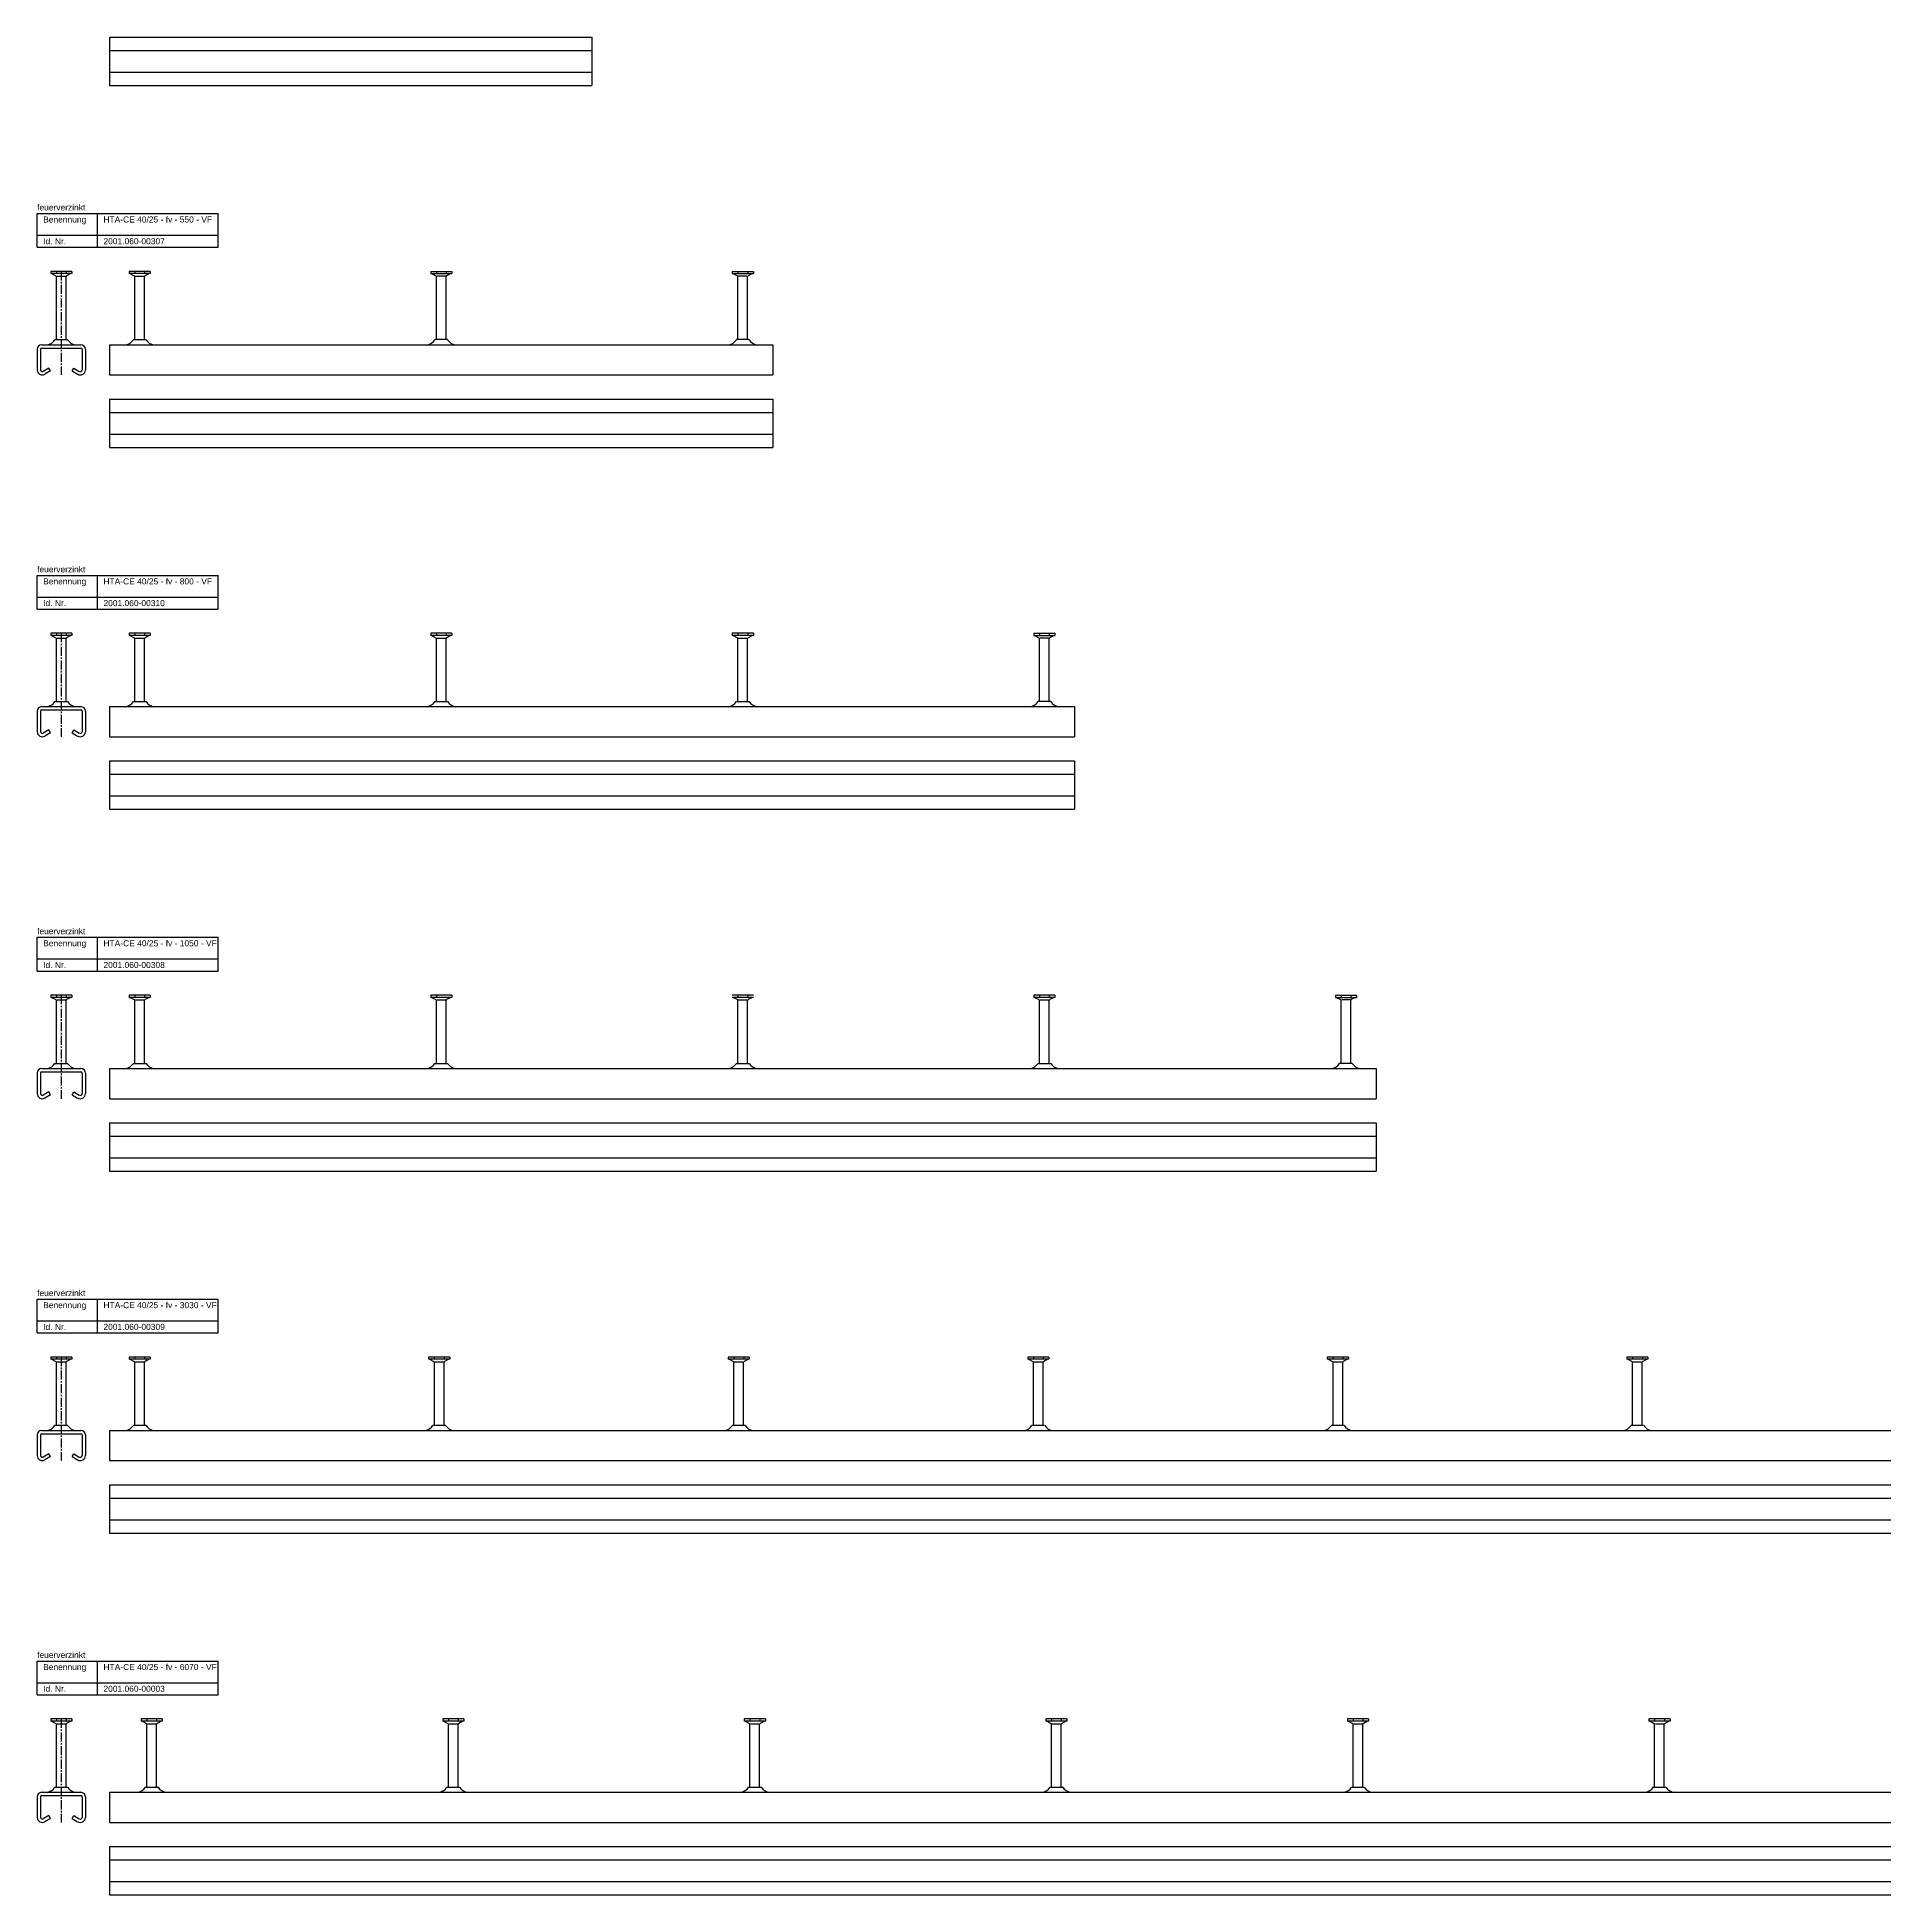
# Model space of a CAD drawing. Header units: millimetres. Extents: x 11969 to 26348, y -459 to 2743.
# Drawn here: x 11969 to 13501, y -459 to 1081 of the extents above; entities that cross this region are included whole.
import ezdxf

# ---------------------------------------------------------------- set-up
doc = ezdxf.new("R2010")
doc.units = ezdxf.units.MM
doc.header["$LTSCALE"] = 10
doc.linetypes.add('MITTE2', pattern=[1.125, 0.75, -0.125, 0.125, -0.125])
doc.layers.add('HALFEN', color=2, linetype='CONTINUOUS')
doc.styles.add('ARIAL50', font='arial.ttf', dxfattribs={"height": 5})

msp = doc.modelspace()

# ---------------------------------------------------------------- linework, layer by layer
at = {"layer": 'HALFEN'}
for p, q in [((12029, 1081.3), (12429, 1081.3)), ((12029, 1081.3), (12029, 1041.3)), ((12429, 1081.3), (12429, 1041.3)), ((12029, 1070.3), (12429, 1070.3)), ((12029, 1052.3), (12429, 1052.3)), ((12029, 1041.3), (12429, 1041.3)), ((11969, 935.2), (12119, 935.2)), ((11969, 907.2), (11969, 935.2)), ((12019, 907.2), (12019, 935.2)), ((12119, 907.2), (12119, 935.2)), ((11969, 917.2), (12119, 917.2)), ((11969, 907.2), (12119, 907.2)), ((11997.8, 887.2), (11980.3, 887.2)), ((11980.3, 887.2), (11980.3, 885.3)), ((11997.8, 885.3), (11980.3, 885.3)), ((11981, 885.3), (11984.6, 883.5)), ((11985, 887), (11985, 885.6)), ((11985, 830.6), (11985, 882.8)), ((11985.6, 883.2), (11992.5, 883.2)), ((11993, 830.6), (11993, 882.8)), ((11993.1, 887), (11993.1, 885.6)), ((11997, 885.3), (11993.5, 883.5)), ((11997.8, 887.2), (11997.8, 885.3)), ((12062.8, 887.2), (12045.3, 887.2)), ((12045.3, 887.2), (12045.3, 885.3)), ((12062.8, 885.3), (12045.3, 885.3)), ((12046, 885.3), (12049.6, 883.5)), ((12050, 887), (12050, 885.6)), ((12050, 830.6), (12050, 882.8)), ((12050.6, 883.2), (12057.5, 883.2)), ((12058, 830.6), (12058, 882.8)), ((12058.1, 887), (12058.1, 885.6)), ((12062, 885.3), (12058.5, 883.5)), ((12062.8, 887.2), (12062.8, 885.3)), ((12295.3, 887.2), (12312.8, 887.2)), ((12295.3, 887.2), (12295.3, 885.3)), ((12295.3, 885.3), (12312.8, 885.3)), ((12296, 885.3), (12299.6, 883.5)), ((12300, 887), (12300, 885.6)), ((12300, 830.6), (12300, 882.8)), ((12307.5, 883.2), (12300.6, 883.2)), ((12308, 830.6), (12308, 882.8)), ((12308.1, 887), (12308.1, 885.6)), ((12312, 885.3), (12308.5, 883.5)), ((12312.8, 887.2), (12312.8, 885.3)), ((12545.3, 887.2), (12562.8, 887.2)), ((12545.3, 887.2), (12545.3, 885.3)), ((12545.3, 885.3), (12562.8, 885.3)), ((12546, 885.3), (12549.6, 883.5)), ((12550, 887), (12550, 885.6)), ((12550, 830.6), (12550, 882.8)), ((12557.5, 883.2), (12550.6, 883.2)), ((12558, 830.6), (12558, 882.8)), ((12558.1, 887), (12558.1, 885.6)), ((12562, 885.3), (12558.5, 883.5)), ((12562.8, 887.2), (12562.8, 885.3)), ((11969, 822.6), (11969, 805.6)), ((11971.8, 822.6), (11971.8, 805.6)), ((11972.8, 826.4), (12005.3, 826.4)), ((11972.8, 823.6), (12005.3, 823.6)), ((11983.8, 830.6), (11994.3, 830.6)), ((12006.3, 822.6), (12006.3, 805.6)), ((12009, 822.6), (12009, 805.6)), ((12029, 826.4), (12579, 826.4)), ((12029, 826.4), (12029, 801.3)), ((12048.8, 830.6), (12059.3, 830.6)), ((12309.3, 830.6), (12298.8, 830.6)), ((12559.3, 830.6), (12548.8, 830.6)), ((12579, 826.4), (12579, 801.3)), ((11978.6, 807), (11974, 804.3)), ((11980, 804.6), (11975.4, 801.9)), ((11980, 804.6), (11978.6, 807)), ((11998, 804.6), (11999.4, 807)), ((11998, 804.6), (12002.6, 801.9)), ((11999.4, 807), (12004, 804.3)), ((12029, 801.3), (12579, 801.3)), ((12029, 781.3), (12579, 781.3)), ((12029, 781.3), (12029, 741.3)), ((12029, 770.3), (12579, 770.3)), ((12579, 781.3), (12579, 741.3)), ((12029, 752.3), (12579, 752.3)), ((12029, 741.3), (12579, 741.3)), ((11969, 635.2), (12119, 635.2)), ((11969, 607.2), (11969, 635.2)), ((12019, 607.2), (12019, 635.2)), ((12119, 607.2), (12119, 635.2)), ((11969, 617.2), (12119, 617.2)), ((11969, 607.2), (12119, 607.2)), ((11997.8, 587.2), (11980.3, 587.2)), ((11980.3, 587.2), (11980.3, 585.3)), ((11997.8, 585.3), (11980.3, 585.3)), ((11981, 585.3), (11984.6, 583.5)), ((11985, 587), (11985, 585.6)), ((11993.1, 587), (11993.1, 585.6)), ((11997, 585.3), (11993.5, 583.5)), ((11997.8, 587.2), (11997.8, 585.3)), ((12062.8, 587.2), (12045.3, 587.2)), ((12045.3, 587.2), (12045.3, 585.3)), ((12062.8, 585.3), (12045.3, 585.3)), ((12046, 585.3), (12049.6, 583.5)), ((12050, 587), (12050, 585.6)), ((12058.1, 587), (12058.1, 585.6)), ((12062, 585.3), (12058.5, 583.5)), ((12062.8, 587.2), (12062.8, 585.3)), ((12312.8, 587.2), (12295.3, 587.2)), ((12295.3, 587.2), (12295.3, 585.3)), ((12312.8, 585.3), (12295.3, 585.3)), ((12296, 585.3), (12299.6, 583.5)), ((12300, 587), (12300, 585.6)), ((12308.1, 587), (12308.1, 585.6)), ((12312, 585.3), (12308.5, 583.5)), ((12312.8, 587.2), (12312.8, 585.3)), ((12562.8, 587.2), (12545.3, 587.2)), ((12545.3, 587.2), (12545.3, 585.3)), ((12562.8, 585.3), (12545.3, 585.3)), ((12546, 585.3), (12549.6, 583.5)), ((12550, 587), (12550, 585.6)), ((12558.1, 587), (12558.1, 585.6)), ((12562, 585.3), (12558.5, 583.5)), ((12562.8, 587.2), (12562.8, 585.3)), ((12795.3, 587.2), (12812.8, 587.2)), ((12795.3, 587.2), (12795.3, 585.3)), ((12795.3, 585.3), (12812.8, 585.3)), ((12796, 585.3), (12799.6, 583.5)), ((12800, 587), (12800, 585.6)), ((12808.1, 587), (12808.1, 585.6)), ((12812, 585.3), (12808.5, 583.5)), ((12812.8, 587.2), (12812.8, 585.3)), ((11985, 530.6), (11985, 582.8)), ((11985.6, 583.2), (11992.5, 583.2)), ((11993, 530.6), (11993, 582.8)), ((12050, 530.6), (12050, 582.8)), ((12050.6, 583.2), (12057.5, 583.2)), ((12058, 530.6), (12058, 582.8)), ((12300, 530.6), (12300, 582.8)), ((12300.6, 583.2), (12307.5, 583.2)), ((12308, 530.6), (12308, 582.8)), ((12550, 530.6), (12550, 582.8)), ((12550.6, 583.2), (12557.5, 583.2)), ((12558, 530.6), (12558, 582.8)), ((12800, 530.6), (12800, 582.8)), ((12807.5, 583.2), (12800.6, 583.2)), ((12808, 530.6), (12808, 582.8)), ((11972.8, 526.4), (12005.3, 526.4)), ((11972.8, 523.6), (12005.3, 523.6)), ((11983.8, 530.6), (11994.3, 530.6)), ((12029, 526.4), (12829, 526.4)), ((12029, 526.4), (12029, 501.3)), ((12048.8, 530.6), (12059.3, 530.6)), ((12298.8, 530.6), (12309.3, 530.6)), ((12548.8, 530.6), (12559.3, 530.6)), ((12809.3, 530.6), (12798.8, 530.6)), ((12829, 526.4), (12829, 501.3)), ((11969, 522.6), (11969, 505.6)), ((11971.8, 522.6), (11971.8, 505.6)), ((12006.3, 522.6), (12006.3, 505.6)), ((12009, 522.6), (12009, 505.6)), ((11978.6, 507), (11974, 504.3)), ((11980, 504.6), (11975.4, 501.9)), ((11980, 504.6), (11978.6, 507)), ((11998, 504.6), (11999.4, 507)), ((11998, 504.6), (12002.6, 501.9)), ((11999.4, 507), (12004, 504.3)), ((12029, 501.3), (12829, 501.3)), ((12029, 481.3), (12829, 481.3)), ((12029, 481.3), (12029, 441.3)), ((12829, 481.3), (12829, 441.3)), ((12029, 470.3), (12829, 470.3)), ((12029, 452.3), (12829, 452.3)), ((12029, 441.3), (12829, 441.3)), ((11969, 335.2), (12119, 335.2)), ((11969, 307.2), (11969, 335.2)), ((12019, 307.2), (12019, 335.2)), ((12119, 307.2), (12119, 335.2)), ((11969, 317.2), (12119, 317.2)), ((11969, 307.2), (12119, 307.2)), ((11997.8, 287.2), (11980.3, 287.2)), ((11980.3, 287.2), (11980.3, 285.3)), ((11997.8, 285.3), (11980.3, 285.3)), ((11981, 285.3), (11984.6, 283.5)), ((11985, 287), (11985, 285.6)), ((11985, 230.6), (11985, 282.8)), ((11985.6, 283.2), (11992.5, 283.2)), ((11993, 230.6), (11993, 282.8)), ((11993.1, 287), (11993.1, 285.6)), ((11997, 285.3), (11993.5, 283.5)), ((11997.8, 287.2), (11997.8, 285.3)), ((12062.8, 287.2), (12045.3, 287.2)), ((12045.3, 287.2), (12045.3, 285.3)), ((12062.8, 285.3), (12045.3, 285.3)), ((12046, 285.3), (12049.6, 283.5)), ((12050, 287), (12050, 285.6)), ((12050, 230.6), (12050, 282.8)), ((12050.6, 283.2), (12057.5, 283.2)), ((12058, 230.6), (12058, 282.8)), ((12058.1, 287), (12058.1, 285.6)), ((12062, 285.3), (12058.5, 283.5)), ((12062.8, 287.2), (12062.8, 285.3)), ((12312.8, 287.2), (12295.3, 287.2)), ((12295.3, 287.2), (12295.3, 285.3)), ((12312.8, 285.3), (12295.3, 285.3)), ((12296, 285.3), (12299.6, 283.5)), ((12300, 287), (12300, 285.6)), ((12300, 230.6), (12300, 282.8)), ((12300.6, 283.2), (12307.5, 283.2)), ((12308, 230.6), (12308, 282.8)), ((12312, 285.3), (12308.5, 283.5)), ((12312.8, 287.2), (12312.8, 285.3)), ((12562.8, 287.2), (12545.3, 287.2)), ((12562.8, 285.3), (12545.3, 285.3)), ((12546, 285.3), (12549.6, 283.5)), ((12550, 287), (12550, 285.6)), ((12550, 230.6), (12550, 282.8)), ((12550.6, 283.2), (12557.5, 283.2)), ((12558, 230.6), (12558, 282.8)), ((12558.1, 287), (12558.1, 285.6)), ((12562, 285.3), (12558.5, 283.5)), ((12812.8, 287.2), (12795.3, 287.2)), ((12795.3, 287.2), (12795.3, 285.3)), ((12812.8, 285.3), (12795.3, 285.3)), ((12796, 285.3), (12799.6, 283.5)), ((12800, 287), (12800, 285.6)), ((12800, 230.6), (12800, 282.8)), ((12800.6, 283.2), (12807.5, 283.2)), ((12808, 230.6), (12808, 282.8)), ((12808.1, 287), (12808.1, 285.6)), ((12812, 285.3), (12808.5, 283.5)), ((12812.8, 287.2), (12812.8, 285.3)), ((13045.3, 287.2), (13062.8, 287.2)), ((13045.3, 287.2), (13045.3, 285.3)), ((13045.3, 285.3), (13062.8, 285.3)), ((13046, 285.3), (13049.6, 283.5)), ((13050, 287), (13050, 285.6)), ((13050, 230.6), (13050, 282.8)), ((13057.5, 283.2), (13050.6, 283.2)), ((13058, 230.6), (13058, 282.8)), ((13058.1, 287), (13058.1, 285.6)), ((13062, 285.3), (13058.5, 283.5)), ((13062.8, 287.2), (13062.8, 285.3)), ((11969, 222.6), (11969, 205.6)), ((11971.8, 222.6), (11971.8, 205.6)), ((11972.8, 226.4), (12005.3, 226.4)), ((11972.8, 223.6), (12005.3, 223.6)), ((11983.8, 230.6), (11994.3, 230.6)), ((12006.3, 222.6), (12006.3, 205.6)), ((12009, 222.6), (12009, 205.6)), ((12029, 226.4), (13079, 226.4)), ((12029, 226.4), (12029, 201.3)), ((12048.8, 230.6), (12059.3, 230.6)), ((12298.8, 230.6), (12309.3, 230.6)), ((12548.8, 230.6), (12559.3, 230.6)), ((12798.8, 230.6), (12809.3, 230.6)), ((13059.3, 230.6), (13048.8, 230.6)), ((13079, 226.4), (13079, 201.3)), ((11978.6, 207), (11974, 204.3)), ((11980, 204.6), (11975.4, 201.9)), ((11980, 204.6), (11978.6, 207)), ((11998, 204.6), (11999.4, 207)), ((11998, 204.6), (12002.6, 201.9)), ((11999.4, 207), (12004, 204.3)), ((12029, 201.3), (13079, 201.3)), ((12029, 181.3), (13079, 181.3)), ((12029, 181.3), (12029, 141.3)), ((12029, 170.3), (13079, 170.3)), ((13079, 181.3), (13079, 141.3)), ((12029, 152.3), (13079, 152.3)), ((12029, 141.3), (13079, 141.3)), ((11969, 35.2), (12119, 35.2)), ((11969, 7.2), (11969, 35.2)), ((12019, 7.2), (12019, 35.2)), ((12119, 7.2), (12119, 35.2)), ((11969, 17.2), (12119, 17.2)), ((11969, 7.2), (12119, 7.2)), ((11997.8, -12.8), (11980.3, -12.8)), ((11980.3, -12.8), (11980.3, -14.7)), ((11997.8, -14.7), (11980.3, -14.7)), ((11981, -14.7), (11984.6, -16.5)), ((11985, -13), (11985, -14.4)), ((11993.1, -13), (11993.1, -14.4)), ((11997, -14.7), (11993.5, -16.5)), ((11997.8, -12.8), (11997.8, -14.7)), ((12062.8, -12.8), (12045.3, -12.8)), ((12045.3, -12.8), (12045.3, -14.7)), ((12062.8, -14.7), (12045.3, -14.7)), ((12046, -14.7), (12049.6, -16.5)), ((12050, -13), (12050, -14.4)), ((12058.1, -13), (12058.1, -14.4)), ((12062, -14.7), (12058.5, -16.5)), ((12062.8, -12.8), (12062.8, -14.7)), ((12311.1, -12.8), (12293.6, -12.8)), ((12293.6, -12.8), (12293.6, -14.7)), ((12311.1, -14.7), (12293.6, -14.7)), ((12294.4, -14.7), (12297.9, -16.5)), ((12298.3, -13), (12298.3, -14.4)), ((12306.4, -13), (12306.4, -14.4)), ((12310.4, -14.7), (12306.8, -16.5)), ((12311.1, -12.8), (12311.1, -14.7)), ((12559.4, -12.8), (12542, -12.8)), ((12542, -12.8), (12542, -14.7)), ((12559.4, -14.7), (12542, -14.7)), ((12542.7, -14.7), (12546.3, -16.5)), ((12546.6, -13), (12546.6, -14.4)), ((12554.8, -13), (12554.8, -14.4)), ((12558.7, -14.7), (12555.1, -16.5)), ((12559.4, -12.8), (12559.4, -14.7)), ((12807.8, -12.8), (12790.3, -12.8)), ((12790.3, -12.8), (12790.3, -14.7)), ((12807.8, -14.7), (12790.3, -14.7)), ((12791, -14.7), (12794.6, -16.5)), ((12795, -13), (12795, -14.4)), ((12803.1, -13), (12803.1, -14.4)), ((12807, -14.7), (12803.5, -16.5)), ((12807.8, -12.8), (12807.8, -14.7)), ((13056.1, -12.8), (13038.6, -12.8)), ((13038.6, -12.8), (13038.6, -14.7)), ((13056.1, -14.7), (13038.6, -14.7)), ((13039.4, -14.7), (13042.9, -16.5)), ((13043.3, -13), (13043.3, -14.4)), ((13051.4, -13), (13051.4, -14.4)), ((13055.4, -14.7), (13051.8, -16.5)), ((13056.1, -12.8), (13056.1, -14.7)), ((13304.4, -12.8), (13287, -12.8)), ((13287, -12.8), (13287, -14.7)), ((13304.4, -14.7), (13287, -14.7)), ((13287.7, -14.7), (13291.3, -16.5)), ((13291.6, -13), (13291.6, -14.4)), ((13299.8, -13), (13299.8, -14.4)), ((13303.7, -14.7), (13300.1, -16.5)), ((13304.4, -12.8), (13304.4, -14.7)), ((11985, -69.4), (11985, -17.2)), ((11985.6, -16.8), (11992.5, -16.8)), ((11993, -69.4), (11993, -17.2)), ((12050, -69.4), (12050, -17.2)), ((12050.6, -16.8), (12057.5, -16.8)), ((12058, -69.4), (12058, -17.2)), ((12298.4, -69.4), (12298.4, -17.2)), ((12298.9, -16.8), (12305.8, -16.8)), ((12306.4, -69.4), (12306.4, -17.2)), ((12546.7, -69.4), (12546.7, -17.2)), ((12547.2, -16.8), (12554.2, -16.8)), ((12554.7, -69.4), (12554.7, -17.2)), ((12795, -69.4), (12795, -17.2)), ((12795.6, -16.8), (12802.5, -16.8)), ((12803, -69.4), (12803, -17.2)), ((13043.4, -69.4), (13043.4, -17.2)), ((13043.9, -16.8), (13050.8, -16.8)), ((13051.4, -69.4), (13051.4, -17.2)), ((13291.7, -69.4), (13291.7, -17.2)), ((13292.2, -16.8), (13299.2, -16.8)), ((13299.7, -69.4), (13299.7, -17.2)), ((11972.8, -73.6), (12005.3, -73.6)), ((11972.8, -76.4), (12005.3, -76.4)), ((11983.8, -69.4), (11994.3, -69.4)), ((12029, -73.6), (15059, -73.6)), ((12029, -73.6), (12029, -98.7)), ((12048.8, -69.4), (12059.3, -69.4)), ((12297.1, -69.4), (12307.6, -69.4)), ((12545.4, -69.4), (12555.9, -69.4)), ((12793.8, -69.4), (12804.3, -69.4)), ((13042.1, -69.4), (13052.6, -69.4)), ((13290.4, -69.4), (13300.9, -69.4)), ((11969, -77.4), (11969, -94.4)), ((11971.8, -77.4), (11971.8, -94.4)), ((12006.3, -77.4), (12006.3, -94.4)), ((12009, -77.4), (12009, -94.4)), ((11978.6, -93), (11974, -95.7)), ((11980, -95.4), (11975.4, -98.1)), ((11980, -95.4), (11978.6, -93)), ((11998, -95.4), (11999.4, -93)), ((11998, -95.4), (12002.6, -98.1)), ((11999.4, -93), (12004, -95.7)), ((12029, -98.7), (15059, -98.7)), ((12029, -118.7), (15059, -118.7)), ((12029, -118.7), (12029, -158.7)), ((12029, -129.7), (15059, -129.7)), ((12029, -147.7), (15059, -147.7)), ((12029, -158.7), (15059, -158.7)), ((11969, -264.8), (12119, -264.8)), ((11969, -292.8), (11969, -264.8)), ((12019, -292.8), (12019, -264.8)), ((12119, -292.8), (12119, -264.8)), ((11969, -282.8), (12119, -282.8)), ((11969, -292.8), (12119, -292.8)), ((11997.8, -312.8), (11980.3, -312.8)), ((11980.3, -312.8), (11980.3, -314.7)), ((11997.8, -314.7), (11980.3, -314.7)), ((11981, -314.7), (11984.6, -316.5)), ((11985, -313), (11985, -314.4)), ((11985, -369.4), (11985, -317.2)), ((11985.6, -316.8), (11992.5, -316.8)), ((11993, -369.4), (11993, -317.2)), ((11993.1, -313), (11993.1, -314.4)), ((11997, -314.7), (11993.5, -316.5)), ((11997.8, -312.8), (11997.8, -314.7)), ((12072.8, -312.8), (12055.3, -312.8)), ((12055.3, -312.8), (12055.3, -314.7)), ((12072.8, -314.7), (12055.3, -314.7)), ((12056, -314.7), (12059.6, -316.5)), ((12060, -313), (12060, -314.4)), ((12060, -369.4), (12060, -317.2)), ((12060.6, -316.8), (12067.5, -316.8)), ((12068, -369.4), (12068, -317.2)), ((12068.1, -313), (12068.1, -314.4)), ((12072, -314.7), (12068.5, -316.5)), ((12072.8, -312.8), (12072.8, -314.7)), ((12322.8, -312.8), (12305.3, -312.8)), ((12305.3, -312.8), (12305.3, -314.7)), ((12322.8, -314.7), (12305.3, -314.7)), ((12306, -314.7), (12309.6, -316.5)), ((12310, -313), (12310, -314.4)), ((12310, -369.4), (12310, -317.2)), ((12310.6, -316.8), (12317.5, -316.8)), ((12318, -369.4), (12318, -317.2)), ((12318.1, -313), (12318.1, -314.4)), ((12322, -314.7), (12318.5, -316.5)), ((12322.8, -312.8), (12322.8, -314.7)), ((12572.8, -312.8), (12555.3, -312.8)), ((12555.3, -312.8), (12555.3, -314.7)), ((12572.8, -314.7), (12555.3, -314.7)), ((12556, -314.7), (12559.6, -316.5)), ((12560, -313), (12560, -314.4)), ((12560, -369.4), (12560, -317.2)), ((12560.6, -316.8), (12567.5, -316.8)), ((12568, -369.4), (12568, -317.2)), ((12568.1, -313), (12568.1, -314.4)), ((12572, -314.7), (12568.5, -316.5)), ((12572.8, -312.8), (12572.8, -314.7)), ((12822.8, -312.8), (12805.3, -312.8)), ((12805.3, -312.8), (12805.3, -314.7)), ((12822.8, -314.7), (12805.3, -314.7)), ((12806, -314.7), (12809.6, -316.5)), ((12810, -313), (12810, -314.4)), ((12810, -369.4), (12810, -317.2)), ((12810.6, -316.8), (12817.5, -316.8)), ((12818, -369.4), (12818, -317.2)), ((12818.1, -313), (12818.1, -314.4)), ((12822, -314.7), (12818.5, -316.5)), ((12822.8, -312.8), (12822.8, -314.7)), ((13072.8, -312.8), (13055.3, -312.8)), ((13055.3, -312.8), (13055.3, -314.7)), ((13072.8, -314.7), (13055.3, -314.7)), ((13056, -314.7), (13059.6, -316.5)), ((13060, -313), (13060, -314.4)), ((13060, -369.4), (13060, -317.2)), ((13060.6, -316.8), (13067.5, -316.8)), ((13068, -369.4), (13068, -317.2)), ((13068.1, -313), (13068.1, -314.4)), ((13072, -314.7), (13068.5, -316.5)), ((13072.8, -312.8), (13072.8, -314.7)), ((13322.8, -312.8), (13305.3, -312.8)), ((13305.3, -312.8), (13305.3, -314.7)), ((13322.8, -314.7), (13305.3, -314.7)), ((13306, -314.7), (13309.6, -316.5)), ((13310, -313), (13310, -314.4)), ((13310, -369.4), (13310, -317.2)), ((13310.6, -316.8), (13317.5, -316.8)), ((13318, -369.4), (13318, -317.2)), ((13318.1, -313), (13318.1, -314.4)), ((13322, -314.7), (13318.5, -316.5)), ((13322.8, -312.8), (13322.8, -314.7)), ((11983.8, -369.4), (11994.3, -369.4)), ((12058.8, -369.4), (12069.3, -369.4)), ((12308.8, -369.4), (12319.3, -369.4)), ((12558.8, -369.4), (12569.3, -369.4)), ((12808.8, -369.4), (12819.3, -369.4)), ((13058.8, -369.4), (13069.3, -369.4)), ((13308.8, -369.4), (13319.3, -369.4)), ((11969, -377.4), (11969, -394.4)), ((11971.8, -377.4), (11971.8, -394.4)), ((11972.8, -373.6), (12005.3, -373.6)), ((11972.8, -376.4), (12005.3, -376.4)), ((12006.3, -377.4), (12006.3, -394.4)), ((12009, -377.4), (12009, -394.4)), ((12029, -373.6), (18099, -373.6)), ((12029, -373.6), (12029, -398.7)), ((11978.6, -393), (11974, -395.7)), ((11980, -395.4), (11975.4, -398.1)), ((11980, -395.4), (11978.6, -393)), ((11998, -395.4), (11999.4, -393)), ((11998, -395.4), (12002.6, -398.1)), ((11999.4, -393), (12004, -395.7)), ((12029, -398.7), (18099, -398.7)), ((12029, -418.7), (18099, -418.7)), ((12029, -418.7), (12029, -458.7)), ((12029, -429.7), (18099, -429.7)), ((12029, -447.7), (18099, -447.7)), ((12029, -458.7), (18099, -458.7))]:
    msp.add_line(p, q, dxfattribs=at)
at = {"layer": 'HALFEN', "color": 1, "linetype": 'MITTE2'}
for p, q in [((11989, 887.2), (11989, 801.3)), ((11989, 587.2), (11989, 501.3)), ((11989, 287.2), (11989, 201.3)), ((11989, -12.8), (11989, -98.7)), ((11989, -312.8), (11989, -398.7))]:
    msp.add_line(p, q, dxfattribs=at)
at = {"layer": 'HALFEN'}
for centre, radius, start, end in [((11984.2, 882.8), 0.8, 0, 62.3005), ((11993.8, 882.8), 0.8, 117.6995, 180), ((12049.2, 882.8), 0.8, 0, 62.3005), ((12058.8, 882.8), 0.8, 117.6995, 180), ((12299.2, 882.8), 0.8, 0, 62.3005), ((12308.8, 882.8), 0.8, 117.6995, 180), ((12549.2, 882.8), 0.8, 0, 62.3005), ((12558.8, 882.8), 0.8, 117.6995, 180), ((11972.8, 822.6), 3.75, 90, 180), ((11972.8, 822.6), 1, 90, 180), ((11975.5, 836.1), 10, 281.7837, 326.0185), ((12002.6, 836.1), 10, 213.9815, 258.2163), ((12005.3, 822.6), 3.75, 0, 90), ((12005.3, 822.6), 1, 0, 90), ((12040.5, 836.1), 10, 281.7837, 326.0185), ((12067.6, 836.1), 10, 213.9815, 258.2163), ((12290.5, 836.1), 10, 281.7837, 326.0185), ((12317.6, 836.1), 10, 213.9815, 258.2163), ((12540.5, 836.1), 10, 281.7837, 326.0185), ((12567.6, 836.1), 10, 213.9815, 258.2163), ((11973.3, 805.6), 4.25, 180, 300.4516), ((11973.3, 805.6), 1.5, 180, 300.4516), ((12004.8, 805.6), 4.25, 239.5484, 0), ((12004.8, 805.6), 1.5, 239.5484, 0), ((11984.2, 582.8), 0.8, 0, 62.3005), ((11993.8, 582.8), 0.8, 117.6995, 180), ((12049.2, 582.8), 0.8, 0, 62.3005), ((12058.8, 582.8), 0.8, 117.6995, 180), ((12299.2, 582.8), 0.8, 0, 62.3005), ((12308.8, 582.8), 0.8, 117.6995, 180), ((12549.2, 582.8), 0.8, 0, 62.3005), ((12558.8, 582.8), 0.8, 117.6995, 180), ((12799.2, 582.8), 0.8, 0, 62.3005), ((12808.8, 582.8), 0.8, 117.6995, 180), ((11972.8, 522.6), 3.75, 90, 180), ((11972.8, 522.6), 1, 90, 180), ((11975.5, 536.1), 10, 281.7837, 326.0185), ((12002.6, 536.1), 10, 213.9815, 258.2163), ((12005.3, 522.6), 3.75, 0, 90), ((12005.3, 522.6), 1, 0, 90), ((12040.5, 536.1), 10, 281.7837, 326.0185), ((12067.6, 536.1), 10, 213.9815, 258.2163), ((12290.5, 536.1), 10, 281.7837, 326.0185), ((12317.6, 536.1), 10, 213.9815, 258.2163), ((12540.5, 536.1), 10, 281.7837, 326.0185), ((12567.6, 536.1), 10, 213.9815, 258.2163), ((12790.5, 536.1), 10, 281.7837, 326.0185), ((12817.6, 536.1), 10, 213.9815, 258.2163), ((11973.3, 505.6), 4.25, 180, 300.4516), ((11973.3, 505.6), 1.5, 180, 300.4516), ((12004.8, 505.6), 4.25, 239.5484, 0), ((12004.8, 505.6), 1.5, 239.5484, 0), ((11984.2, 282.8), 0.8, 0, 62.3005), ((11993.8, 282.8), 0.8, 117.6995, 180), ((12049.2, 282.8), 0.8, 0, 62.3005), ((12058.8, 282.8), 0.8, 117.6995, 180), ((12299.2, 282.8), 0.8, 0, 62.3005), ((12308.8, 282.8), 0.8, 117.6995, 180), ((12549.2, 282.8), 0.8, 0, 62.3005), ((12558.8, 282.8), 0.8, 117.6995, 180), ((12799.2, 282.8), 0.8, 0, 62.3005), ((12808.8, 282.8), 0.8, 117.6995, 180), ((13049.2, 282.8), 0.8, 0, 62.3005), ((13058.8, 282.8), 0.8, 117.6995, 180), ((11972.8, 222.6), 3.75, 90, 180), ((11972.8, 222.6), 1, 90, 180), ((11975.5, 236.1), 10, 281.7837, 326.0185), ((12002.6, 236.1), 10, 213.9815, 258.2163), ((12005.3, 222.6), 3.75, 0, 90), ((12005.3, 222.6), 1, 0, 90), ((12040.5, 236.1), 10, 281.7837, 326.0185), ((12067.6, 236.1), 10, 213.9815, 258.2163), ((12290.5, 236.1), 10, 281.7837, 326.0185), ((12317.6, 236.1), 10, 213.9815, 258.2163), ((12540.5, 236.1), 10, 281.7837, 326.0185), ((12567.6, 236.1), 10, 213.9815, 258.2163), ((12790.5, 236.1), 10, 281.7837, 326.0185), ((12817.6, 236.1), 10, 213.9815, 258.2163), ((13040.5, 236.1), 10, 281.7837, 326.0185), ((13067.6, 236.1), 10, 213.9815, 258.2163), ((11973.3, 205.6), 4.25, 180, 300.4516), ((11973.3, 205.6), 1.5, 180, 300.4516), ((12004.8, 205.6), 4.25, 239.5484, 0), ((12004.8, 205.6), 1.5, 239.5484, 0), ((11984.2, -17.2), 0.8, 0, 62.3005), ((11993.8, -17.2), 0.8, 117.6995, 180), ((12049.2, -17.2), 0.8, 0, 62.3005), ((12058.8, -17.2), 0.8, 117.6995, 180), ((12297.6, -17.2), 0.8, 0, 62.3005), ((12307.2, -17.2), 0.8, 117.6995, 180), ((12545.9, -17.2), 0.8, 0, 62.3005), ((12555.5, -17.2), 0.8, 117.6995, 180), ((12794.2, -17.2), 0.8, 0, 62.3005), ((12803.8, -17.2), 0.8, 117.6995, 180), ((13042.6, -17.2), 0.8, 0, 62.3005), ((13052.2, -17.2), 0.8, 117.6995, 180), ((13290.9, -17.2), 0.8, 0, 62.3005), ((13300.5, -17.2), 0.8, 117.6995, 180), ((11972.8, -77.4), 3.75, 90, 180), ((11972.8, -77.4), 1, 90, 180), ((11975.5, -63.9), 10, 281.7837, 326.0185), ((12002.6, -63.9), 10, 213.9815, 258.2163), ((12005.3, -77.4), 3.75, 0, 90), ((12005.3, -77.4), 1, 0, 90), ((12040.5, -63.9), 10, 281.7837, 326.0185), ((12067.6, -63.9), 10, 213.9815, 258.2163), ((12288.8, -63.9), 10, 281.7837, 326.0185), ((12315.9, -63.9), 10, 213.9815, 258.2163), ((12537.2, -63.9), 10, 281.7837, 326.0185), ((12564.2, -63.9), 10, 213.9815, 258.2163), ((12785.5, -63.9), 10, 281.7837, 326.0185), ((12812.6, -63.9), 10, 213.9815, 258.2163), ((13033.8, -63.9), 10, 281.7837, 326.0185), ((13060.9, -63.9), 10, 213.9815, 258.2163), ((13282.2, -63.9), 10, 281.7837, 326.0185), ((13309.2, -63.9), 10, 213.9815, 258.2163), ((11973.3, -94.4), 4.25, 180, 300.4516), ((11973.3, -94.4), 1.5, 180, 300.4516), ((12004.8, -94.4), 4.25, 239.5484, 0), ((12004.8, -94.4), 1.5, 239.5484, 0), ((11984.2, -317.2), 0.8, 0, 62.3005), ((11993.8, -317.2), 0.8, 117.6995, 180), ((12059.2, -317.2), 0.8, 0, 62.3005), ((12068.8, -317.2), 0.8, 117.6995, 180), ((12309.2, -317.2), 0.8, 0, 62.3005), ((12318.8, -317.2), 0.8, 117.6995, 180), ((12559.2, -317.2), 0.8, 0, 62.3005), ((12568.8, -317.2), 0.8, 117.6995, 180), ((12809.2, -317.2), 0.8, 0, 62.3005), ((12818.8, -317.2), 0.8, 117.6995, 180), ((13059.2, -317.2), 0.8, 0, 62.3005), ((13068.8, -317.2), 0.8, 117.6995, 180), ((13309.2, -317.2), 0.8, 0, 62.3005), ((13318.8, -317.2), 0.8, 117.6995, 180), ((11975.5, -363.9), 10, 281.7837, 326.0185), ((12002.6, -363.9), 10, 213.9815, 258.2163), ((12050.5, -363.9), 10, 281.7837, 326.0185), ((12077.6, -363.9), 10, 213.9815, 258.2163), ((12300.5, -363.9), 10, 281.7837, 326.0185), ((12327.6, -363.9), 10, 213.9815, 258.2163), ((12550.5, -363.9), 10, 281.7837, 326.0185), ((12577.6, -363.9), 10, 213.9815, 258.2163), ((12800.5, -363.9), 10, 281.7837, 326.0185), ((12827.6, -363.9), 10, 213.9815, 258.2163), ((13050.5, -363.9), 10, 281.7837, 326.0185), ((13077.6, -363.9), 10, 213.9815, 258.2163), ((13300.5, -363.9), 10, 281.7837, 326.0185), ((13327.6, -363.9), 10, 213.9815, 258.2163), ((11972.8, -377.4), 3.75, 90, 180), ((11972.8, -377.4), 1, 90, 180), ((12005.3, -377.4), 3.75, 0, 90), ((12005.3, -377.4), 1, 0, 90), ((11973.3, -394.4), 4.25, 180, 300.4516), ((11973.3, -394.4), 1.5, 180, 300.4516), ((12004.8, -394.4), 4.25, 239.5484, 0), ((12004.8, -394.4), 1.5, 239.5484, 0)]:
    msp.add_arc(centre, radius, start, end, dxfattribs=at)

# ---------------------------------------------------------------- texts
at = {"layer": 'HALFEN', "style": 'ARIAL50'}
for s, p in [('feuerverzinkt', (11969, 937.7)), ('Benennung', (11974, 927.7)), ('HTA-CE 40/25 - fv - 550 - VF', (12024, 927.7)), ('Id. Nr.', (11974, 909.7)), ('2001.060-00307', (12024, 909.7)), ('feuerverzinkt', (11969, 637.7)), ('Benennung', (11974, 627.7)), ('HTA-CE 40/25 - fv - 800 - VF', (12024, 627.7)), ('Id. Nr.', (11974, 609.7)), ('2001.060-00310', (12024, 609.7)), ('feuerverzinkt', (11969, 337.7)), ('Benennung', (11974, 327.7)), ('HTA-CE 40/25 - fv - 1050 - VF', (12024, 327.7)), ('Id. Nr.', (11974, 309.7)), ('2001.060-00308', (12024, 309.7)), ('feuerverzinkt', (11969, 37.7)), ('Benennung', (11974, 27.7)), ('HTA-CE 40/25 - fv - 3030 - VF', (12024, 27.7)), ('Id. Nr.', (11974, 9.7)), ('2001.060-00309', (12024, 9.7)), ('feuerverzinkt', (11969, -262.3)), ('Benennung', (11974, -272.3)), ('HTA-CE 40/25 - fv - 6070 - VF', (12024, -272.3)), ('Id. Nr.', (11974, -290.3)), ('2001.060-00003', (12024, -290.3))]:
    msp.add_text(s, height=5, dxfattribs=at).set_placement(p)

doc.saveas('drawing.dxf')
